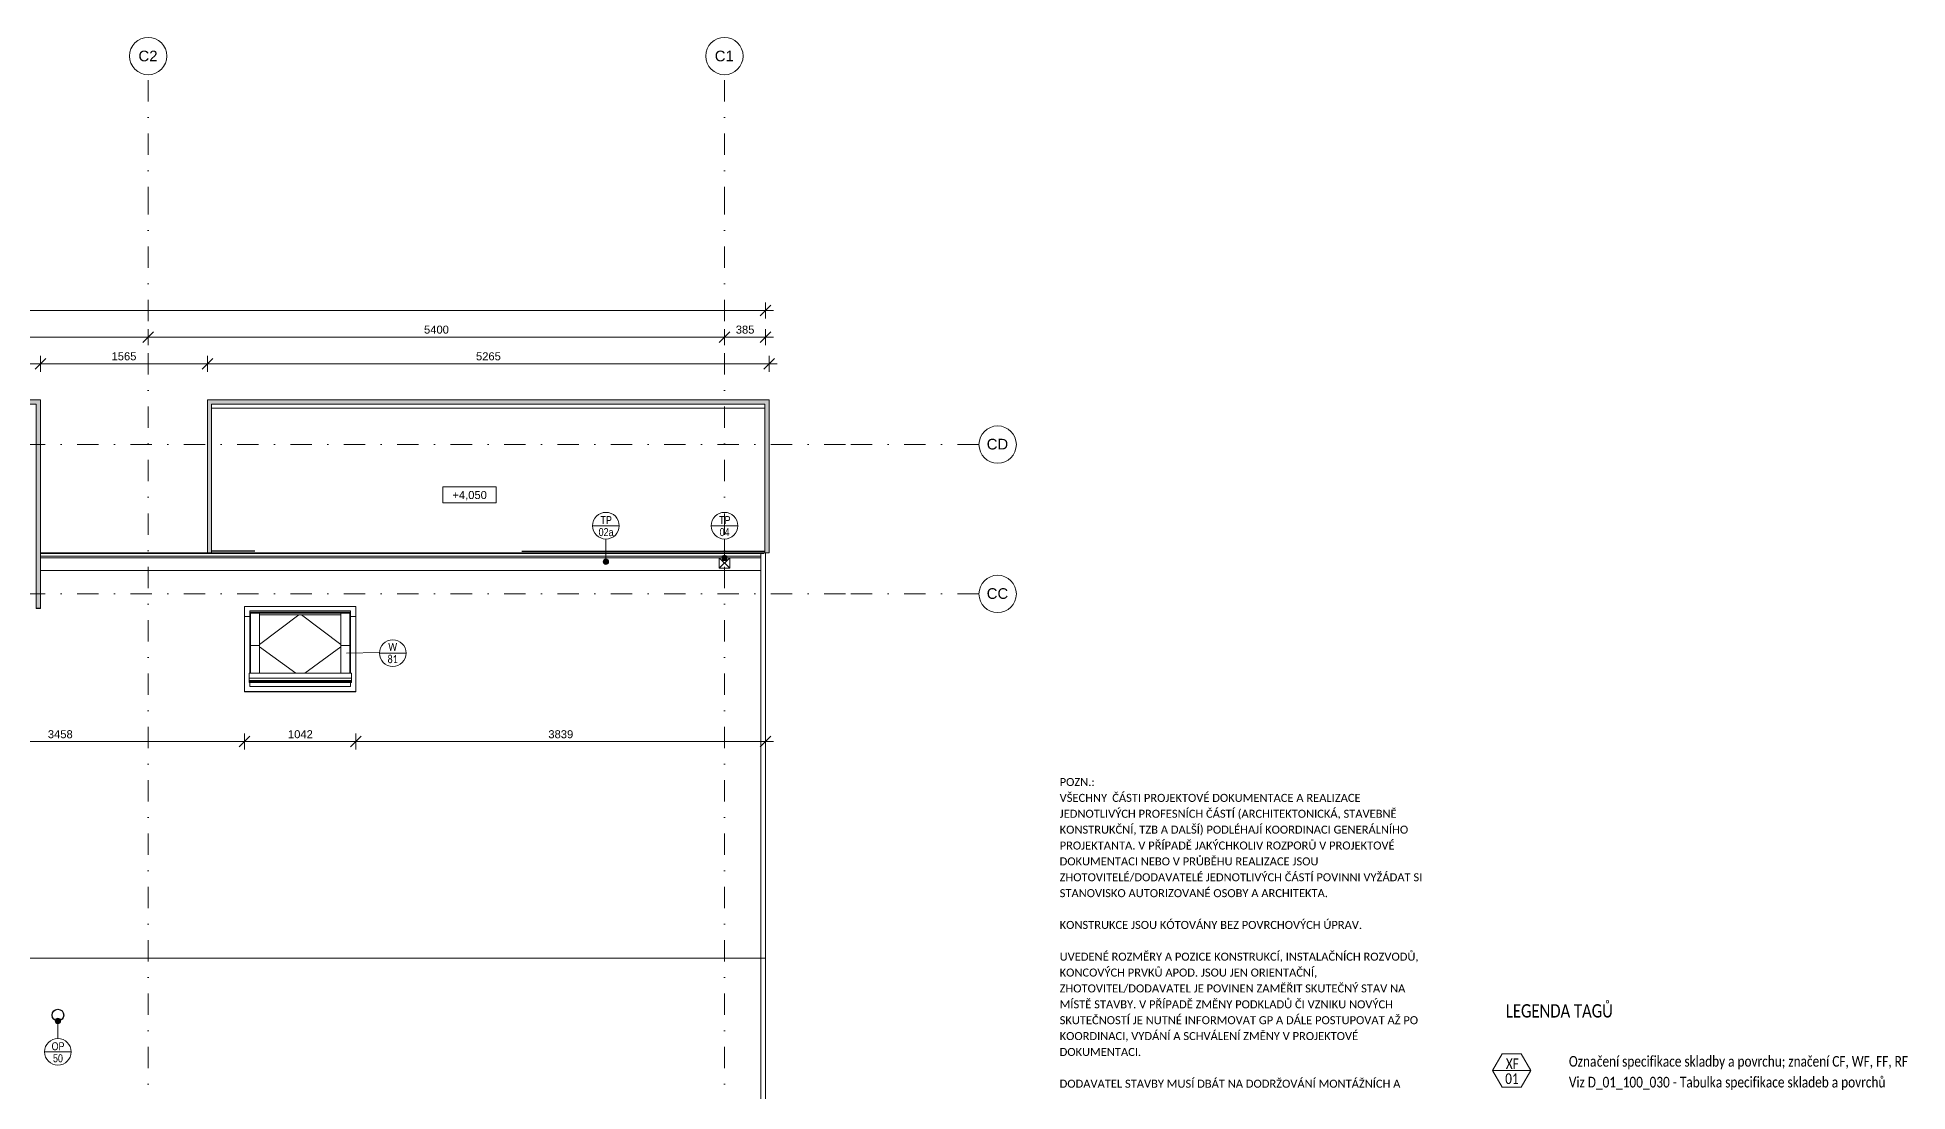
# Model space of a CAD drawing. Header units: millimetres. Extents: x -48069 to -12248, y -7799 to 11464.
# Drawn here: x -29773 to -12248, y 1584 to 11464 of the extents above; entities that cross this region are included whole.
import ezdxf

# ---------------------------------------------------------------- set-up
doc = ezdxf.new("R2010")
doc.units = ezdxf.units.MM
doc.linetypes.add('HA_DashDot_10mm-S3mm', pattern=[500, 200, -150, 0, -150])
for name, color, linetype, lineweight in [('A-____-____-DIMS', 9, 'Continuous', 5), ('A-____-____-DIMS-50', 9, 'Continuous', 5), ('A-AREA-____-OTLN', 9, 'Continuous', 25), ('A-DETL-____-OTLN', 9, 'Continuous', 25), ('A-DETL-____-THIN', 9, 'Continuous', 9), ('A-FLOR-____-OTLN', 9, 'Continuous', 9), ('A-FLOR-HRAL-OTLN', 9, 'Continuous', 9), ('A-GENM-____-IDEN', 9, 'Continuous', 9), ('A-GLAZ-____-IDEN', 9, 'Continuous', 9), ('A-GLAZ-____-OTLN', 9, 'Continuous', 5), ('A-ROOF-____-OTLN', 9, 'Continuous', 9), ('A-WALL-____-OTLN', 9, 'Continuous', 9), ('G-____-____-DIMS', 9, 'Continuous', 5), ('G-____-____-TEXT', 9, 'Continuous', 5), ('M-HVAC-DUCT-OTLN', 9, 'Continuous', 9), ('S-GRID-____-IDEN', 9, 'Continuous', 9), ('S-GRID-____-OTLN', 9, 'Continuous', 5)]:
    doc.layers.add(name, color=color, linetype=linetype, lineweight=lineweight)
doc.styles.add('Arial', font='arial.ttf', dxfattribs={"height": 100})
doc.styles.add('Arial_1', font='arial.ttf', dxfattribs={"height": 75})
doc.styles.add('Arial_4', font='arial.ttf', dxfattribs={"width": 0.8, "height": 75})
doc.styles.add('Calibri', font='calibri.ttf', dxfattribs={"width": 0.8, "height": 75})
doc.styles.add('Calibri_1', font='calibri.ttf', dxfattribs={"height": 75})
doc.styles.add('Calibri_2', font='calibri.ttf', dxfattribs={"width": 0.8, "height": 125})
doc.styles.add('Calibri_3', font='calibri.ttf', dxfattribs={"width": 0.8, "height": 100})
doc.dimstyles.new('Inner_Dimensions', dxfattribs={"dimscale": 304.8, "dimtxt": 76.519455, "dimasz": 0.328084, "dimexe": 0.246063, "dimexo": 0.0625, "dimgap": 0.032808, "dimtad": 1, "dimdec": 0, "dimzin": 0, "dimdsep": 46, "dimtxsty": 'Arial_1', "dimblk1": 'OBLIQUE', "dimblk2": 'OBLIQUE', "dimsah": 1, "dimcen": 0.09, "dimdle": 0.246063, "dimazin": 0, "dimtfac": 1, "dimtdec": 4, "dimtix": 1, "dimtmove": 0, "dimatfit": 3, "dimfxl": 0.246063, "dimfxlon": 1, "dimtvp": 1, "dimtolj": 1, "dimtzin": 0, "dimlwd": 9, "dimlwe": 9, "dimarcsym": 2})

# ---------------------------------------------------------------- blocks, each defined once
blk = doc.blocks.new('Top Rail Type - Top Rail_Internal_-1462590-DPS_STŘECHA-C')
at = {"layer": 'A-FLOR-HRAL-OTLN'}
for points in [[(-22955, 8028), (-22915, 8068), (-28180, 8068), (-28140, 8028), (-24104, 8028)], [(-28180, 6633), (-28140, 6633), (-28140, 8028), (-28180, 8068), (-28180, 7672)], [(-22955, 6633), (-22915, 6633), (-22915, 8068), (-22955, 8028), (-22955, 7672)]]:
    blk.add_hatch(color=256, dxfattribs=at).paths.add_polyline_path(points)
for p, q in [((-28180, 8068), (-22915, 8068)), ((-28180, 6633), (-28180, 8068)), ((-22915, 8068), (-22915, 6633)), ((-22955, 8028), (-28140, 8028)), ((-28140, 8028), (-28140, 6633)), ((-22955, 6633), (-22955, 8028)), ((-22915, 6633), (-22950, 6633))]:
    blk.add_line(p, q, dxfattribs=at)
blk = doc.blocks.new('Top Rail Type - Top Rail_Internal_-V1-DPS_STŘECHA-C')
at = {"layer": 'A-FLOR-HRAL-OTLN'}
for p, q in [((-28180, 8068), (-28180, 6633)), ((-22915, 8068), (-28180, 8068)), ((-22915, 6633), (-22915, 8068)), ((-28140, 8028), (-28140, 6633)), ((-22955, 8028), (-28140, 8028)), ((-22955, 6633), (-22955, 8028)), ((-22950, 6633), (-22915, 6633))]:
    blk.add_line(p, q, dxfattribs=at)
blk = doc.blocks.new('Railing - 40 x12 mm-1462728-DPS_STŘECHA-C')
at = {"layer": 'A-FLOR-HRAL-OTLN'}
blk.add_hatch(color=256, dxfattribs=at).paths.add_polyline_path([(-6, 6), (-20, 6), (-20, 4), (20, 4), (20, 6)])
for p, q in [((-20, 4), (-20, 6)), ((-20, 6), (20, 6)), ((20, 6), (20, 4))]:
    blk.add_line(p, q, dxfattribs=at)
blk = doc.blocks.new('Railing - 40 x12 mm-V3-DPS_STŘECHA-C')
at = {"layer": 'A-FLOR-HRAL-OTLN'}
blk.add_hatch(color=256, dxfattribs=at).paths.add_polyline_path([(20, -6), (20, -4), (-20, -4), (-20, -6)])
for p, q in [((-20, -6), (-20, -4)), ((-20, -6), (20, -6)), ((20, -4), (20, -6))]:
    blk.add_line(p, q, dxfattribs=at)
blk = doc.blocks.new('Railing - Railing-1462773-DPS_STŘECHA-C')
blk.add_blockref('Railing - 40 x12 mm-V3-DPS_STŘECHA-C', (-37070, 6119))
at = {"rotation": 180}
blk.add_blockref('Railing - 40 x12 mm-1462728-DPS_STŘECHA-C', (-29765, 6119), dxfattribs=at)
blk = doc.blocks.new('Top Rail Type - Top Rail_Internal_-1462797-DPS_STŘECHA-C')
at = {"layer": 'A-FLOR-HRAL-OTLN'}
for points in [[(-29785, 8028), (-29745, 8068), (-37090, 8068), (-37050, 8028), (-30163, 8028)], [(-37050, 6116), (-37050, 8028), (-37090, 8068), (-37090, 6116)], [(-29745, 6116), (-29745, 8068), (-29785, 8028), (-29785, 6116), (-29759, 6116)]]:
    blk.add_hatch(color=256, dxfattribs=at).paths.add_polyline_path(points)
for p, q in [((-37090, 8068), (-29745, 8068)), ((-37090, 6116), (-37090, 8068)), ((-29745, 8068), (-29745, 6116)), ((-29785, 8028), (-37050, 8028)), ((-37050, 8028), (-37050, 6116)), ((-29785, 6116), (-29785, 8028)), ((-37050, 6116), (-37090, 6116)), ((-29745, 6116), (-29785, 6116))]:
    blk.add_line(p, q, dxfattribs=at)
blk = doc.blocks.new('Top Rail Type - Top Rail_Internal_-V4-DPS_STŘECHA-C')
at = {"layer": 'A-FLOR-HRAL-OTLN'}
for p, q in [((-37090, 8068), (-37090, 6116)), ((-29745, 8068), (-37090, 8068)), ((-29745, 6116), (-29745, 8068)), ((-37050, 8028), (-37050, 6116)), ((-29785, 8028), (-37050, 8028)), ((-29785, 6116), (-29785, 8028)), ((-37050, 6116), (-37090, 6116)), ((-29785, 6116), (-29745, 6116))]:
    blk.add_line(p, q, dxfattribs=at)
blk = doc.blocks.new('Roof-Windows_VELUX_GLL_1061 - PK08-1786320-DPS_STŘECHA-C')
at = {"layer": 'A-GLAZ-____-OTLN'}
for p, q in [((-39731, 6131), (-39731, 6037)), ((-38689, 6131), (-39731, 6131)), ((-39731, 6037), (-39731, 5334)), ((-39681, 6037), (-39731, 6037)), ((-39731, 6037), (-39681, 6037)), ((-38739, 6091), (-39681, 6091)), ((-39681, 6077), (-39681, 6091)), ((-39681, 6091), (-39681, 6091)), ((-39681, 6068), (-39681, 6076)), ((-39681, 6076), (-38739, 6076)), ((-39681, 6063), (-39681, 6068)), ((-39681, 6068), (-38739, 6068)), ((-39681, 6053), (-39681, 6063)), ((-39681, 6053), (-39675, 6053)), ((-39681, 5506), (-39681, 6053)), ((-39675, 6067), (-39591, 6067)), ((-39675, 5765), (-39675, 6067)), ((-39591, 5765), (-39591, 6067)), ((-39591, 6053), (-38829, 6053)), ((-39222, 6053), (-39591, 5775)), ((-39198, 6053), (-38829, 5775)), ((-38829, 6067), (-38745, 6067)), ((-38829, 6067), (-38829, 5765)), ((-38745, 6067), (-38745, 5765)), ((-38745, 6053), (-38739, 6053)), ((-38739, 6091), (-38739, 6091)), ((-38739, 6091), (-38739, 6077)), ((-38739, 6076), (-38739, 6068)), ((-38739, 6068), (-38739, 6063)), ((-38739, 6063), (-38739, 6053)), ((-38739, 5506), (-38739, 6053)), ((-38689, 6037), (-38739, 6037)), ((-38739, 6037), (-38689, 6037)), ((-38689, 6037), (-38689, 6131)), ((-38689, 5334), (-38689, 6037)), ((-39591, 5765), (-39675, 5765)), ((-39675, 5765), (-39591, 5765)), ((-39675, 5765), (-39675, 5506)), ((-39591, 5506), (-39591, 5765)), ((-39591, 5754), (-39251, 5506)), ((-38829, 5754), (-39168, 5506)), ((-38745, 5765), (-38829, 5765)), ((-38829, 5765), (-38745, 5765)), ((-38829, 5765), (-38829, 5506)), ((-38745, 5506), (-38745, 5765)), ((-39689, 5506), (-38731, 5506)), ((-39689, 5506), (-39689, 5458)), ((-39689, 5458), (-38731, 5458)), ((-39689, 5436), (-39689, 5458)), ((-39689, 5429), (-39689, 5436)), ((-39689, 5436), (-38731, 5436)), ((-38731, 5458), (-38731, 5506)), ((-38731, 5458), (-38731, 5436)), ((-38731, 5436), (-38731, 5429)), ((-39731, 5334), (-38689, 5334)), ((-39731, 5330), (-39731, 5334)), ((-38689, 5330), (-39731, 5330)), ((-39689, 5417), (-39689, 5429)), ((-39689, 5429), (-38731, 5429)), ((-39689, 5417), (-38731, 5417)), ((-39681, 5381), (-39681, 5417)), ((-38739, 5381), (-39681, 5381)), ((-38739, 5417), (-38739, 5381)), ((-38731, 5429), (-38731, 5417)), ((-38689, 5330), (-38689, 5334))]:
    blk.add_line(p, q, dxfattribs=at)
blk = doc.blocks.new('Grid - Radius 3_5mm-353793-DPS_STŘECHA-C')
at = {"layer": 'S-GRID-____-IDEN'}
blk.add_circle((0, 0), 3.5, dxfattribs=at)
blk = doc.blocks.new('Spot Elevations - Generic-448778-DPS_STŘECHA-C')
at = {"layer": 'G-____-____-DIMS', "lineweight": 9}
for p, q in [((-5, 0), (-5, 3)), ((-5, 3), (5, 3)), ((5, 0), (-5, 0)), ((5, 3), (5, 0))]:
    blk.add_line(p, q, dxfattribs=at)
blk = doc.blocks.new('HA_TAG_GM_Products - Generic-588599-DPS_STŘECHA-C')
at = {"layer": 'A-GENM-____-IDEN'}
blk.add_line((-2.5, 0), (2.5, 0), dxfattribs=at)
blk.add_circle((0, 0), 2.5, dxfattribs=at)
blk = doc.blocks.new('DIMBLOCK27-DPS_STŘECHA-C')
at = {"layer": 'A-____-____-DIMS-50', "lineweight": 9}
for p, q in [((-33302, 8331), (-33302, 8481)), ((-33302, 8406), (-33252, 8456)), ((-29745, 8331), (-29745, 8481)), ((-29745, 8406), (-29695, 8456)), ((-33302, 8406), (-33352, 8356)), ((-33302, 8406), (-29745, 8406)), ((-33302, 8406), (-33302, 8331)), ((-29745, 8406), (-29795, 8356)), ((-29745, 8406), (-29745, 8331))]:
    blk.add_line(p, q, dxfattribs=at)
at = {"layer": 'A-____-____-DIMS-50', "color": 0, "lineweight": 9, "insert": (-31639, 8513), "char_height": 75, "width": 276.88, "attachment_point": 1, "line_spacing_factor": 0.941778, "style": 'Arial_1'}
blk.add_mtext('3558', dxfattribs=at)
blk = doc.blocks.new('_Oblique')
at = {"color": 0, "linetype": 'ByBlock', "lineweight": -2}
blk.add_line((-0.5, -0.5), (0.5, 0.5), dxfattribs=at)
blk = doc.blocks.new('DIMBLOCK28-DPS_STŘECHA-C')
at = {"layer": 'A-____-____-DIMS-50', "lineweight": 9}
for p, q in [((-29745, 8331), (-29745, 8481)), ((-29745, 8406), (-29695, 8456)), ((-28180, 8331), (-28180, 8481)), ((-28180, 8406), (-28130, 8456)), ((-29745, 8406), (-29795, 8356)), ((-29745, 8406), (-28180, 8406)), ((-29745, 8406), (-29745, 8331)), ((-28180, 8406), (-28230, 8356)), ((-28180, 8406), (-28180, 8331))]:
    blk.add_line(p, q, dxfattribs=at)
at = {"layer": 'A-____-____-DIMS-50', "color": 0, "lineweight": 9, "insert": (-29078, 8513), "char_height": 75, "width": 276.88, "attachment_point": 1, "line_spacing_factor": 0.941778, "style": 'Arial_1'}
blk.add_mtext('1565', dxfattribs=at)
blk = doc.blocks.new('DIMBLOCK29-DPS_STŘECHA-C')
at = {"layer": 'A-____-____-DIMS-50', "lineweight": 9}
for p, q in [((-28180, 8331), (-28180, 8481)), ((-28180, 8406), (-28130, 8456)), ((-22915, 8331), (-22915, 8481)), ((-22915, 8406), (-22865, 8456)), ((-28180, 8406), (-28230, 8356)), ((-28180, 8406), (-22840, 8406)), ((-28180, 8406), (-28180, 8331)), ((-22915, 8406), (-22965, 8356)), ((-22915, 8406), (-22915, 8331))]:
    blk.add_line(p, q, dxfattribs=at)
at = {"layer": 'A-____-____-DIMS-50', "color": 0, "lineweight": 9, "insert": (-25663, 8513), "char_height": 75, "width": 276.88, "attachment_point": 1, "line_spacing_factor": 0.941778, "style": 'Arial_1'}
blk.add_mtext('5265', dxfattribs=at)
blk = doc.blocks.new('DIMBLOCK34-DPS_STŘECHA-C')
at = {"layer": 'A-____-____-DIMS-50', "lineweight": 9}
for p, q in [((-31289, 4939), (-31289, 4789)), ((-31289, 4864), (-31289, 4939)), ((-31289, 4864), (-31239, 4914)), ((-27831, 4939), (-27831, 4789)), ((-27831, 4864), (-27831, 4939)), ((-27831, 4864), (-27781, 4914)), ((-31289, 4864), (-31339, 4814)), ((-31289, 4864), (-27831, 4864)), ((-27831, 4864), (-27881, 4814))]:
    blk.add_line(p, q, dxfattribs=at)
at = {"layer": 'A-____-____-DIMS-50', "color": 0, "lineweight": 9, "insert": (-29675, 4971), "char_height": 75, "width": 276.88, "attachment_point": 1, "line_spacing_factor": 0.941778, "style": 'Arial_1'}
blk.add_mtext('3458', dxfattribs=at)
blk = doc.blocks.new('DIMBLOCK35-DPS_STŘECHA-C')
at = {"layer": 'A-____-____-DIMS-50', "lineweight": 9}
for p, q in [((-27831, 4939), (-27831, 4789)), ((-27831, 4864), (-27831, 4939)), ((-27831, 4864), (-27781, 4914)), ((-26789, 4939), (-26789, 4789)), ((-26789, 4864), (-26789, 4939)), ((-26789, 4864), (-26739, 4914)), ((-27831, 4864), (-27881, 4814)), ((-27831, 4864), (-26789, 4864)), ((-26789, 4864), (-26839, 4814))]:
    blk.add_line(p, q, dxfattribs=at)
at = {"layer": 'A-____-____-DIMS-50', "color": 0, "lineweight": 9, "insert": (-27425, 4971), "char_height": 75, "width": 276.88, "attachment_point": 1, "line_spacing_factor": 0.941778, "style": 'Arial_1'}
blk.add_mtext('1042', dxfattribs=at)
blk = doc.blocks.new('DIMBLOCK36-DPS_STŘECHA-C')
at = {"layer": 'A-____-____-DIMS-50', "lineweight": 9}
for p, q in [((-26789, 4939), (-26789, 4789)), ((-26789, 4864), (-26789, 4939)), ((-26789, 4864), (-26739, 4914)), ((-22950, 4939), (-22950, 4789)), ((-22950, 4864), (-22950, 4939)), ((-22950, 4864), (-22900, 4914)), ((-26789, 4864), (-26839, 4814)), ((-26789, 4864), (-22875, 4864)), ((-22950, 4864), (-23000, 4814))]:
    blk.add_line(p, q, dxfattribs=at)
at = {"layer": 'A-____-____-DIMS-50', "color": 0, "lineweight": 9, "insert": (-24985, 4971), "char_height": 75, "width": 276.88, "attachment_point": 1, "line_spacing_factor": 0.941778, "style": 'Arial_1'}
blk.add_mtext('3839', dxfattribs=at)
blk = doc.blocks.new('HA_TAG_WD - Type Mark-1521999-DPS_STŘECHA-C')
at = {"layer": 'A-GLAZ-____-IDEN'}
blk.add_line((-2.5, 0), (2.5, 0), dxfattribs=at)
blk.add_circle((0, 0), 2.5, dxfattribs=at)
blk = doc.blocks.new('DIMBLOCK50-DPS_STŘECHA-C')
at = {"layer": 'A-____-____-DIMS-50', "lineweight": 9}
for p, q in [((-36835, 8656), (-36885, 8606)), ((-36835, 8731), (-36835, 8581)), ((-36835, 8656), (-36835, 8731)), ((-36835, 8656), (-36785, 8706)), ((-36835, 8656), (-28735, 8656)), ((-28735, 8656), (-28785, 8606)), ((-28735, 8731), (-28735, 8581)), ((-28735, 8656), (-28735, 8731)), ((-28735, 8656), (-28685, 8706))]:
    blk.add_line(p, q, dxfattribs=at)
at = {"layer": 'A-____-____-DIMS-50', "color": 0, "lineweight": 9, "insert": (-32900, 8763), "char_height": 75, "width": 276.88, "attachment_point": 1, "line_spacing_factor": 0.941778, "style": 'Arial_1'}
blk.add_mtext('8100', dxfattribs=at)
blk = doc.blocks.new('DIMBLOCK51-DPS_STŘECHA-C')
at = {"layer": 'A-____-____-DIMS-50', "lineweight": 9}
for p, q in [((-28735, 8656), (-28785, 8606)), ((-28735, 8731), (-28735, 8581)), ((-28735, 8656), (-28735, 8731)), ((-28735, 8656), (-28685, 8706)), ((-28735, 8656), (-23335, 8656)), ((-23335, 8656), (-23385, 8606)), ((-23335, 8731), (-23335, 8581)), ((-23335, 8656), (-23335, 8731)), ((-23335, 8656), (-23285, 8706))]:
    blk.add_line(p, q, dxfattribs=at)
at = {"layer": 'A-____-____-DIMS-50', "color": 0, "lineweight": 9, "insert": (-26150, 8763), "char_height": 75, "width": 276.88, "attachment_point": 1, "line_spacing_factor": 0.941778, "style": 'Arial_1'}
blk.add_mtext('5400', dxfattribs=at)
blk = doc.blocks.new('DIMBLOCK52-DPS_STŘECHA-C')
at = {"layer": 'A-____-____-DIMS-50', "lineweight": 9}
for p, q in [((-23335, 8656), (-23385, 8606)), ((-23335, 8731), (-23335, 8581)), ((-23335, 8656), (-23335, 8731)), ((-23335, 8656), (-23285, 8706)), ((-23335, 8656), (-22875, 8656)), ((-22950, 8656), (-23000, 8606)), ((-22950, 8581), (-22950, 8731)), ((-22950, 8656), (-22900, 8706)), ((-22950, 8656), (-22950, 8581))]:
    blk.add_line(p, q, dxfattribs=at)
at = {"layer": 'A-____-____-DIMS-50', "color": 0, "lineweight": 9, "insert": (-23229, 8763), "char_height": 75, "width": 207.66, "attachment_point": 1, "line_spacing_factor": 0.941778, "style": 'Arial_1'}
blk.add_mtext('385', dxfattribs=at)
blk = doc.blocks.new('DIMBLOCK57-DPS_STŘECHA-C')
at = {"layer": 'A-____-____-DIMS-50', "lineweight": 9}
for p, q in [((-45320, 8831), (-45320, 8981)), ((-45320, 8906), (-45270, 8956)), ((-22950, 8831), (-22950, 8981)), ((-22950, 8906), (-22900, 8956)), ((-45395, 8906), (-22875, 8906)), ((-45320, 8906), (-45370, 8856)), ((-45320, 8906), (-45320, 8831)), ((-22950, 8906), (-23000, 8856)), ((-22950, 8906), (-22950, 8831))]:
    blk.add_line(p, q, dxfattribs=at)
at = {"layer": 'A-____-____-DIMS-50', "color": 0, "lineweight": 9, "insert": (-34279, 9013), "char_height": 75, "width": 346.1, "attachment_point": 1, "line_spacing_factor": 0.941778, "style": 'Arial_1'}
blk.add_mtext('22370', dxfattribs=at)

msp = doc.modelspace()

# ---------------------------------------------------------------- hatches: boundary and pattern name
at = {"layer": 'A-GENM-____-IDEN'}
h = msp.add_hatch(color=256, dxfattribs=at)
edge = h.paths.add_edge_path()
edge.add_arc((-24445.6, 6549.8), 25, 0, 360)
h = msp.add_hatch(color=256, dxfattribs=at)
edge = h.paths.add_edge_path()
edge.add_arc((-23334.4, 6586.2), 25, 0, 360)
h = msp.add_hatch(color=256, dxfattribs=at)
edge = h.paths.add_edge_path()
edge.add_arc((-29580.9, 2246.9), 25, 0, 360)

# ---------------------------------------------------------------- linework, layer by layer
at = {"layer": 'A-AREA-____-OTLN'}
for p, q in [((-27734.9, 6648.2), (-28139.9, 6648.2)), ((-25234.9, 6648.2), (-22954.9, 6648.2))]:
    msp.add_line(p, q, dxfattribs=at)
at = {"layer": 'A-DETL-____-OTLN'}
msp.add_circle((-29580.9, 2301.2), 55, dxfattribs=at)
at = {"layer": 'A-DETL-____-THIN'}
for p, q in [((-16048.4, 1938.6), (-16138.4, 1782.7)), ((-16048.4, 1938.6), (-15868.4, 1938.6)), ((-15868.4, 1938.6), (-15778.4, 1782.7)), ((-15778.4, 1782.7), (-16138.4, 1782.7)), ((-16048.4, 1626.8), (-16138.4, 1782.7)), ((-15868.4, 1626.8), (-15778.4, 1782.7)), ((-16048.4, 1626.8), (-15868.4, 1626.8))]:
    msp.add_line(p, q, dxfattribs=at)
at = {"layer": 'A-FLOR-____-OTLN'}
msp.add_line((-22954.9, 7988.2), (-28139.9, 7988.2), dxfattribs=at)
at = {"layer": 'A-GENM-____-IDEN'}
for p, q in [((-24445.6, 6549.8), (-24445.6, 6762.9)), ((-23334.4, 6586.2), (-23334.4, 6762.9)), ((-29580.9, 2246.9), (-29580.9, 2081.6))]:
    msp.add_line(p, q, dxfattribs=at)
for centre in [(-24445.6, 6549.8), (-23334.4, 6586.2), (-29580.9, 2246.9)]:
    msp.add_circle(centre, 25, dxfattribs=at)
at = {"layer": 'A-GLAZ-____-IDEN'}
msp.add_line((-26876.5, 5693.7), (-26568.1, 5698), dxfattribs=at)
at = {"layer": 'A-ROOF-____-OTLN'}
for p, q in [((-29744.9, 6603.2), (-22994.9, 6603.2)), ((-22994.9, 6588.2), (-29744.9, 6588.2)), ((-22994.9, 6468.2), (-29744.9, 6468.2)), ((-22994.9, 2834.4), (-45274.9, 2834.4))]:
    msp.add_line(p, q, dxfattribs=at)
at = {"layer": 'A-WALL-____-OTLN'}
for p, q in [((-29744.9, 6633.2), (-22949.9, 6633.2)), ((-29744.9, 6628.2), (-22964.9, 6628.2)), ((-22994.9, -5741.8), (-22994.9, 6628.2)), ((-22964.9, 6633.2), (-22964.9, 6628.2)), ((-22949.9, 6633.2), (-22949.9, -5786.8)), ((-22949.9, 2834.4), (-22994.9, 2834.4))]:
    msp.add_line(p, q, dxfattribs=at)
at = {"layer": 'M-HVAC-DUCT-OTLN', "lineweight": 5}
for p, q in [((-23285.2, 6588.2), (-23384.9, 6488.5)), ((-23384.9, 6488.5), (-23384.9, 6588.2)), ((-23284.9, 6488.5), (-23384.9, 6488.5)), ((-23284.9, 6488.5), (-23384.6, 6588.2)), ((-23284.9, 6588.2), (-23284.9, 6488.5))]:
    msp.add_line(p, q, dxfattribs=at)
at = {"layer": 'S-GRID-____-OTLN', "linetype": 'HA_DashDot_10mm-S3mm', "lineweight": 9}
for p, q in [((-28734.9, 9864.3), (-28734.9, 11114.3)), ((-23334.9, 9864.3), (-23334.9, 11114.3)), ((-28734.9, -6198.9), (-28734.9, 9864.3)), ((-23334.9, -6198.9), (-23334.9, 9864.3)), ((-22199.7, 7648.2), (-44801.1, 7648.2)), ((-20949.7, 7648.2), (-22199.7, 7648.2)), ((-22199.7, 6248.2), (-46469.1, 6248.2)), ((-20949.7, 6248.2), (-22199.7, 6248.2))]:
    msp.add_line(p, q, dxfattribs=at)

# ---------------------------------------------------------------- block references
at = {"layer": 'A-FLOR-HRAL-OTLN'}
for name in ['Top Rail Type - Top Rail_Internal_-1462797-DPS_STŘECHA-C', 'Top Rail Type - Top Rail_Internal_-V4-DPS_STŘECHA-C', 'Top Rail Type - Top Rail_Internal_-1462590-DPS_STŘECHA-C', 'Top Rail Type - Top Rail_Internal_-V1-DPS_STŘECHA-C', 'Railing - Railing-1462773-DPS_STŘECHA-C']:
    msp.add_blockref(name, (0, 0), dxfattribs=at)
at = {"layer": 'A-GENM-____-IDEN', "xscale": 49.99999999999998, "yscale": 49.99999999999998, "zscale": 49.99999999999998}
for p in [(-24445.6, 6887.9), (-23334.4, 6887.9), (-29580.9, 1956.6)]:
    msp.add_blockref('HA_TAG_GM_Products - Generic-588599-DPS_STŘECHA-C', p, dxfattribs=at)
at = {"layer": 'A-GLAZ-____-IDEN', "xscale": 49.99999999999998, "yscale": 49.99999999999998, "zscale": 49.99999999999998}
msp.add_blockref('HA_TAG_WD - Type Mark-1521999-DPS_STŘECHA-C', (-26443.1, 5693.7), dxfattribs=at)
at = {"layer": 'A-GLAZ-____-OTLN'}
msp.add_blockref('Roof-Windows_VELUX_GLL_1061 - PK08-1786320-DPS_STŘECHA-C', (11900, 0), dxfattribs=at)
at = {"layer": 'G-____-____-DIMS', "lineweight": 9, "xscale": 49.99999999999998, "yscale": 49.99999999999998, "zscale": 49.99999999999998}
msp.add_blockref('Spot Elevations - Generic-448778-DPS_STŘECHA-C', (-25723.3, 7102.1), dxfattribs=at)
at = {"layer": 'S-GRID-____-IDEN', "xscale": 49.99999999999998, "yscale": 49.99999999999998, "zscale": 49.99999999999998}
for p in [(-28734.9, 11289.3), (-23334.9, 11289.3)]:
    msp.add_blockref('Grid - Radius 3_5mm-353793-DPS_STŘECHA-C', p, dxfattribs=at)
at = {"layer": 'S-GRID-____-IDEN', "xscale": 49.99999999999998, "yscale": 49.99999999999998, "zscale": 49.99999999999998, "rotation": 90}
for p in [(-20774.7, 7648.2), (-20774.7, 6248.2)]:
    msp.add_blockref('Grid - Radius 3_5mm-353793-DPS_STŘECHA-C', p, dxfattribs=at)

# ---------------------------------------------------------------- texts
at = {"layer": 'A-GENM-____-IDEN', "lineweight": 5, "char_height": 75, "attachment_point": 1, "style": 'Arial_4'}
for s, insert, width in [('02a', (-24513.8, 6865.3), 169.958), ('TP', (-24496.6, 6978), 128.27), ('TP', (-23385.4, 6978), 128.27), ('04', (-23380.2, 6865.3), 115.443), ('OP', (-29639.9, 2046.7), 147.51), ('50', (-29626.7, 1934), 115.443)]:
    msp.add_mtext(s, dxfattribs=dict(at, insert=insert, width=width))
at = {"layer": 'A-GLAZ-____-IDEN', "lineweight": 5, "char_height": 75, "attachment_point": 1, "style": 'Calibri'}
for s, insert, width in [('W', (-26484.9, 5788.9), 105.823), ('81', (-26491.5, 5674.7), 121.856)]:
    msp.add_mtext(s, dxfattribs=dict(at, insert=insert, width=width))
at = {"layer": 'G-____-____-TEXT', "color": 7, "lineweight": 9, "attachment_point": 1}
for s, insert, char_height, width, style in [('VŠECHNY ', (-20194, 4374.4), 75, 597.257, 'Calibri_1'), ('POZN.: ', (-20194, 4523.2), 75, 448.945, 'Calibri_1'), ('ČÁSTI PROJEKTOVÉ DOKUMENTACE A REALIZACE ', (-19701.2, 4374.4), 75, 2978.269, 'Calibri_1'), ('JEDNOTLIVÝCH PROFESNÍCH ČÁSTÍ (ARCHITEKTONICKÁ, STAVEBNĚ ', (-20194, 4225.6), 75, 4028.48, 'Calibri_1'), ('KONSTRUKČNÍ, TZB A DALŠÍ) PODLÉHAJÍ KOORDINACI GENERÁLNÍHO ', (-20194, 4076.8), 75, 4164.767, 'Calibri_1'), ('PROJEKTANTA. V\xa0PŘÍPADĚ JAKÝCHKOLIV ROZPORŮ V\xa0PROJEKTOVÉ ', (-20194, 3927.9), 75, 4004.429, 'Calibri_1'), ('DOKUMENTACI NEBO V\xa0PRŮBĚHU REALIZACE JSOU ', (-20194, 3779.1), 75, 3106.539, 'Calibri_1'), ('ZHOTOVITELÉ/DODAVATELÉ JEDNOTLIVÝCH ČÁSTÍ POVINNI VYŽÁDAT SI ', (-20194, 3630.3), 75, 4337.129, 'Calibri_1'), ('STANOVISKO AUTORIZOVANÉ OSOBY A ARCHITEKTA.', (-20194, 3481.4), 75, 3178.691, 'Calibri_1'), ('KONSTRUKCE JSOU KÓTOVÁNY BEZ POVRCHOVÝCH ÚPRAV. ', (-20194, 3183.8), 75, 3627.636, 'Calibri_1'), ('UVEDENÉ ROZMĚRY A POZICE KONSTRUKCÍ, INSTALAČNÍCH ROZVODŮ, ', (-20194, 2886.1), 75, 4293.037, 'Calibri_1'), ('KONCOVÝCH PRVKŮ APOD. JSOU JEN ORIENTAČNÍ, ', (-20194, 2737.3), 75, 3094.514, 'Calibri_1'), ('ZHOTOVITEL/DODAVATEL JE POVINEN ZAMĚŘIT SKUTEČNÝ STAV NA ', (-20194, 2588.5), 75, 4132.699, 'Calibri_1'), ('MÍSTĚ STAVBY. V PŘÍPADĚ ZMĚNY PODKLADŮ ČI VZNIKU NOVÝCH ', (-20194, 2439.6), 75, 3980.378, 'Calibri_1'), ('SKUTEČNOSTÍ JE NUTNÉ INFORMOVAT GP A DÁLE POSTUPOVAT AŽ PO ', (-20194, 2290.8), 75, 4285.02, 'Calibri_1'), ('LEGENDA TAG', (-16012.7, 2403.4), 125, 1093.502, 'Calibri_2'), ('Ů', (-15110.5, 2403.4), 125, 121.857, 'Calibri_2'), ('KOORDINACI, VYDÁNÍ A SCHVÁLENÍ ZMĚNY V PROJEKTOVÉ ', (-20194, 2142), 75, 3571.518, 'Calibri_1'), ('DOKUMENTACI. ', (-20194, 1993.2), 75, 1002.109, 'Calibri_1'), ('01', (-16019.1, 1755.1), 100, 153.924, 'Calibri_3'), ('XF', (-16013.1, 1895.7), 100, 150.717, 'Calibri_3'), ('Ozna', (-15422.2, 1917.8), 100, 317.468, 'Calibri_3'), ('čení specifikace skladby a povrchu; značení CF, WF, FF, RF', (-15160.3, 1917.8), 100, 3601.18, 'Calibri_3'), ('DODAVATEL STAVBY MUSÍ DBÁT NA DODRŽOVÁNÍ MONTÁŽNÍCH A ', (-20194, 1695.5), 75, 4072.573, 'Calibri_1'), ('Viz D_01_100_030 - Tabulka specifikace skladeb a povrchů', (-15422.2, 1722.7), 100, 3655.695, 'Calibri_3')]:
    msp.add_mtext(s, dxfattribs=dict(at, insert=insert, char_height=char_height, width=width, style=style))
at = {"layer": 'S-GRID-____-IDEN', "lineweight": 5, "char_height": 100, "attachment_point": 1, "style": 'Arial'}
for s, insert, width in [('C2', (-28825.8, 11340), 220.464), ('C1', (-23425.8, 11340), 220.464), ('CD', (-20877.6, 7702.1), 248.523), ('CC', (-20877.6, 6302.1), 248.523)]:
    msp.add_mtext(s, dxfattribs=dict(at, insert=insert, width=width))

# ---------------------------------------------------------------- dimensions: what is measured, and where the dimension line sits
at = {"layer": 'A-____-____-DIMS', "lineweight": 9}
for base, p1, p2, override, picture, middle in [((-22949.9, 8906), (-45319.9, 8831), (-22949.9, 8831), {"dimpost": '<>', "dimfxl": 22370}, 'DIMBLOCK57-DPS_STŘECHA-C', (-34134.9, 8954.3)), ((-28734.9, 8656), (-36834.9, 8731), (-28734.9, 8731), {"dimpost": '<>', "dimfxl": 8100}, 'DIMBLOCK50-DPS_STŘECHA-C', (-32784.9, 8704.2)), ((-23334.9, 8656), (-28734.9, 8731), (-23334.9, 8731), {"dimpost": '<>', "dimfxl": 5400}, 'DIMBLOCK51-DPS_STŘECHA-C', (-26034.9, 8704.2)), ((-22949.9, 8656), (-23334.9, 8731), (-22949.9, 8581), {"dimpost": '<>', "dimfxl": 413.188819}, 'DIMBLOCK52-DPS_STŘECHA-C', (-23142.4, 8704.3)), ((-29744.9022244, 8405.9504166), (-33302.4022244, 8330.9504166), (-29744.9022244, 8330.9504166), {"dimpost": '<>', "dimfxl": 3557.5}, 'DIMBLOCK27-DPS_STŘECHA-C', (-31523.6522244, 8454.2689707)), ((-28179.9, 8406), (-29744.9, 8331), (-28179.9, 8331), {"dimpost": '<>', "dimfxl": 1565}, 'DIMBLOCK28-DPS_STŘECHA-C', (-28962.4, 8454.2)), ((-22914.9, 8406), (-28179.9, 8331), (-22914.9, 8331), {"dimpost": '<>', "dimfxl": 5265}, 'DIMBLOCK29-DPS_STŘECHA-C', (-25547.4, 8454.2)), ((-27830.9, 4863.6), (-31288.9, 4938.6), (-27830.9, 4938.6), {"dimpost": '<>', "dimfxl": 3458}, 'DIMBLOCK34-DPS_STŘECHA-C', (-29559.9, 4911.9)), ((-26788.9, 4863.6), (-27830.9, 4938.6), (-26788.9, 4938.6), {"dimpost": '<>', "dimfxl": 1042}, 'DIMBLOCK35-DPS_STŘECHA-C', (-27309.9, 4911.9)), ((-22949.9, 4863.6), (-26788.9, 4938.6), (-22949.9, 4938.6), {"dimpost": '<>', "dimfxl": 3838.999998}, 'DIMBLOCK36-DPS_STŘECHA-C', (-24869.4, 4911.9))]:
    dim = msp.add_linear_dim(base=base, p1=p1, p2=p2, dimstyle='Inner_Dimensions', override=override, dxfattribs=at)
    dim.commit()
    dim.dimension.update_dxf_attribs({"geometry": picture, "text_midpoint": middle})

# ---------------------------------------------------------------- next in the draw order: texts
at = {"layer": 'G-____-____-DIMS', "lineweight": 9, "insert": (-25884.3, 7213), "char_height": 75, "width": 386.567, "attachment_point": 1, "line_spacing_factor": 0.941778, "style": 'Arial_1', "bg_fill": 3, "box_fill_scale": 1.25, "bg_fill_color": 256, "bg_fill_true_color": 13158600, "bg_fill_transparency": 0}
msp.add_mtext('+4,050', dxfattribs=at)

doc.saveas('drawing.dxf')
